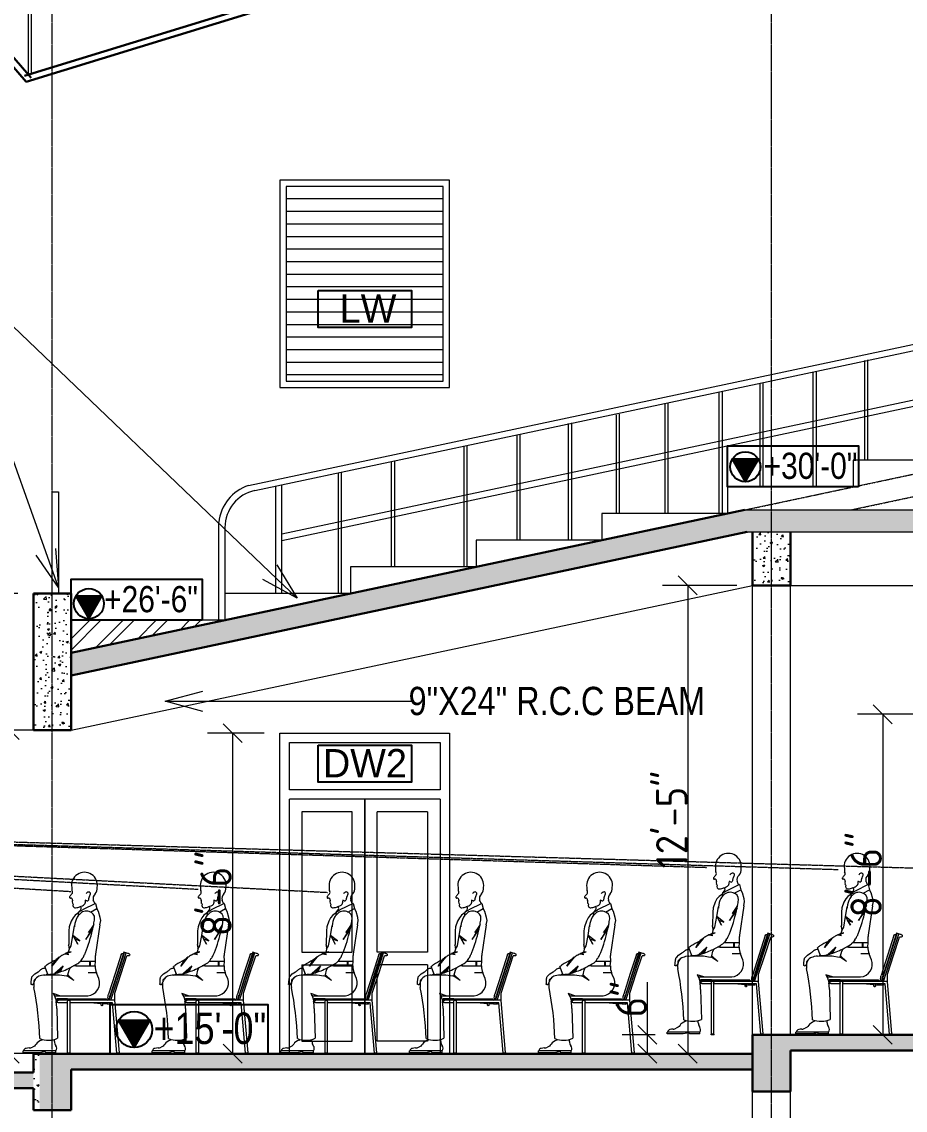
# Model space of a CAD drawing. Extents: x -95606 to 113309, y -42160 to -940.
# Drawn here: x -30959.4 to -30678.1, y -17603.9 to -17257.5 of the extents above; entities that cross this region are included whole.
import ezdxf
from ezdxf import colors
from ezdxf.entities.mleader import LeaderData, LeaderLine
from ezdxf.math import Vec2, Vec3

# ---------------------------------------------------------------- set-up
doc = ezdxf.new("R2010")
doc.units = 0
doc.header["$LTSCALE"] = 0.02
doc.header["$MEASUREMENT"] = 0
doc.header["$PDMODE"] = 3
doc.header["$PDSIZE"] = -2
for name, pattern in [('( Dashed )', [0.75, 0.5, -0.25]), ('ACAD_ISO04W100', [30, 24, -3, 0, -3]), ('CENTERX2', [101.6, 63.5, -12.7, 12.7, -12.7])]:
    doc.linetypes.add(name, pattern=pattern)
doc.layers.get('0').update_dxf_attribs({"linetype": 'CONTINUOUS'})
doc.layers.get('DEFPOINTS').update_dxf_attribs({"linetype": 'CONTINUOUS'})
for name, color, linetype, lineweight in [('dimension', 250, 'CONTINUOUS', 18), ('DOOR WIN TEXT', 102, 'CONTINUOUS', 25), ('Hatch', 252, 'CONTINUOUS', 9), ('RBH CENTER LINE', 1, 'ACAD_ISO04W100', 13), ('RBH DIMENSIONS', 8, 'CONTINUOUS', 15), ('RBH TEXT', 50, 'CONTINUOUS', 13), ('RBH TEXT FRAME', 90, 'CONTINUOUS', 25), ('RBH WALL - 0.18', 252, 'CONTINUOUS', 18), ('RBH WALL - 0.30', 7, 'CONTINUOUS', 30), ('RBH-FURNITURE', 112, 'CONTINUOUS', 15)]:
    doc.layers.add(name, color=color, linetype=linetype, lineweight=lineweight)
doc.layers.add('RBH DO & WIN', color=7, linetype='CONTINUOUS', lineweight=9, true_color=0x8a008a)
doc.styles.add('RBH TEXT40', font='ARIALN.TTF')
doc.styles.add('RBH-225', font='ARIALN.TTF', dxfattribs={"height": 225})
doc.styles.add('RBH-TEXT', font='ARIALN.TTF', dxfattribs={"height": 175})
doc.styles.get("Standard").update_dxf_attribs({"font": 'ISOCP'})
doc.dimstyles.new('RBH DIM 01', dxfattribs={"dimtxt": 10, "dimasz": 6, "dimexe": 8, "dimexo": 5, "dimgap": 0.09, "dimtad": 1, "dimdec": 0, "dimzin": 0, "dimdsep": 46, "dimlunit": 4, "dimtxsty": 'Standard', "dimblk": 'OBLIQUE', "dimcen": 0.09, "dimclrd": 4, "dimclre": 1, "dimclrt": 2, "dimadec": 0, "dimazin": 0, "dimtfac": 1, "dimtdec": 0, "dimtofl": 0, "dimtmove": 0, "dimatfit": 3, "dimldrblk": 'OPEN30', "dimfxl": 1, "dimtolj": 1, "dimtzin": 0, "dimlwd": -1, "dimlwe": -1, "dimarcsym": 0})
pattern_1 = [(50, (-400882.442, -522400.5036), (7.172601826, -0.62752135), [0.75, -8.25]), (355, (-400882.442, -522400.5036), (-1.38751334, 7.52192134), [0.6, -6.6]), (100.4514445, (-400881.8446, -522400.556), (5.78508847, 6.89439991), [0.63740192, -7.01142112]), (46.1842, (-400882.442, -522398.504), (10.67241331, -1.65519281), [1.125, -12.375]), (96.6356355, (-400881.553, -522398.642), (9.34661946, 9.741186), [0.95610342, -10.5171376]), (351.184164, (-400882.442, -522398.504), (9.34661945, 9.741186), [0.9, -9.90000001]), (21, (-400881.442, -522399.0036), (5.96907052, -4.026188907), [0.75, -8.25]), (326, (-400881.442, -522399.0036), (2.43315332, 7.25150045), [0.6, -6.6]), (71.4514447, (-400880.945, -522399.339), (8.40222377, 3.22531153), [0.6374019, -7.01142112]), (37.5, (-400882.4423, -522400.5036), (0.121598553, 3.328938538), [0, -6.52, 0, -6.7, 0, -6.625]), (7.5, (-400882.4423, -522400.5036), (2.630695374, 3.944117119), [0, -3.82, 0, -6.37, 0, -2.525]), (327.5, (-400884.6723, -522400.5036), (5.338224362, -0.225548717), [0, -2.5, 0, -7.8, 0, -10.35]), (317.5, (-400885.6723, -522400.5036), (5.831861693, 1.001049823), [0, -3.25, 0, -5.18, 0, -7.35])]

# ---------------------------------------------------------------- blocks, each defined once
blk = doc.blocks.new('_Oblique')
at = {"color": 0, "linetype": 'ByBlock', "lineweight": -2}
blk.add_line((-0.5, -0.5), (0.5, 0.5), dxfattribs=at)
blk = doc.blocks.new('*D699')
at = {"layer": 'DEFPOINTS', "color": 0, "lineweight": -2, "ltscale": 0.75, "transparency": 16777216}
for p in [(-30760.22, -17579.94), (-30752.7, -17579.94), (-30752.7, -17585.94)]:
    blk.add_point(p, dxfattribs=at)
at = {"layer": 'RBH DIMENSIONS', "color": 4, "ltscale": 0.75, "transparency": 16777216}
for p, q in [((-30760.22, -17579.94), (-30760.22, -17563.16)), ((-30760.22, -17585.94), (-30760.22, -17579.94))]:
    blk.add_line(p, q, dxfattribs=at)
at = {"layer": 'RBH DIMENSIONS', "color": 1, "ltscale": 0.75, "transparency": 16777216}
for p, q in [((-30757.7, -17579.94), (-30768.22, -17579.94)), ((-30757.7, -17585.94), (-30768.22, -17585.94))]:
    blk.add_line(p, q, dxfattribs=at)
at = {"layer": 'RBH DIMENSIONS', "color": 4, "ltscale": 0.75, "transparency": 16777216, "xscale": 6, "yscale": 6, "zscale": 6}
for p, rotation in [((-30760.22, -17579.94), 90), ((-30760.22, -17585.94), 270)]:
    blk.add_blockref('_Oblique', p, dxfattribs=dict(at, rotation=rotation))
at = {"layer": 'RBH DIMENSIONS', "color": 2, "ltscale": 0.75, "transparency": 16777216, "insert": (-30765.31, -17568.55), "char_height": 10, "attachment_point": 5, "rotation": 90}
blk.add_mtext('\\A1;6"', dxfattribs=at)
blk = doc.blocks.new('_Open30')
at = {"color": 0, "linetype": 'ByBlock', "lineweight": -2}
for p, q in [((-1, 0.268), (0, 0)), ((0, 0), (-1, -0.268)), ((0, 0), (-1, 0))]:
    blk.add_line(p, q, dxfattribs=at)
blk = doc.blocks.new('GG5')
at = {"layer": 'RBH-FURNITURE'}
for p, q in [((-13.62, 15.69), (-13.42, 15.69)), ((-13.62, 14.89), (-13.16, 14.89)), ((-13.42, 15.69), (-12.18, 16.1)), ((-11.33, 9.35), (-13.16, 14.89)), ((-10.75, 9.35), (-12.86, 15.88)), ((-10.25, 9.35), (-12.4, 16.03)), ((-12.18, 16.1), (-10.02, 9.35)), ((-11.36, 15.41), (-9.42, 9.35)), ((-9.27, 3.1), (-11.33, 9.35)), ((-8, 0.8), (-10.75, 9.35)), ((-7.51, 0.85), (-10.25, 9.35)), ((-10.02, 9.35), (-7.83, 2.47)), ((-9.42, 9.35), (-7.31, 2.72)), ((-10.73, -15.93), (-9.27, 0.8)), ((-9.94, -16), (-8.54, 0)), ((-9.27, 0.8), (-6.69, 0.8)), ((-8.54, 0), (-4.97, 0)), ((-7.13, 1.21), (-7.32, 0.8)), ((-6.66, 0.95), (-6.82, 0.8)), ((-6.66, 0.95), (-6.69, 0.8)), ((-6.69, 0.8), (5.19, 0.8)), ((-6.66, 0.95), (5.77, 0.95)), ((-6.53, 0.95), (-6.53, 1.13)), ((5.77, 1.37), (-6.37, 1.29)), ((-5.78, 0), (-5.45, 0)), ((-5.45, -0.72), (-5.45, 0)), ((-4.97, 0), (4.97, 0)), ((-4.97, -0.72), (-4.97, 0)), ((4.97, 0), (4.97, 0.48)), ((4.97, 0.08), (4.97, 0.09)), ((4.97, 0.07), (4.97, 0.08)), ((4.97, -16), (4.97, 0)), ((5.56, 0.8), (9.46, 0.8)), ((9.02, 1.39), (5.77, 1.37)), ((5.77, 0.95), (9.46, 0.95)), ((5.77, 0.48), (5.77, 0.48)), ((5.77, 0), (5.77, 0.48)), ((5.77, 0.09), (5.77, 0.08)), ((5.77, 0.08), (5.77, 0.07)), ((5.77, -16), (5.77, 0)), ((5.77, 0), (8.69, 0)), ((9.26, 1.15), (9.26, 0.95)), ((9.46, 0.95), (9.46, 0.8)), ((-7.7, -0.01), (-7.98, -0.27)), ((-5.54, -0.24), (-7.98, -0.43)), ((-7.98, -0.27), (-7.98, -0.43)), ((-7.8, -0.11), (-7.8, -0.01)), ((-6.01, -0.18), (-6.75, -0.18)), ((-2.63, -0.01), (-4.97, -0.2)), ((-10.85, -16.12), (-10.83, -15.92)), ((-10.85, -16.12), (-9.85, -16.21)), ((-10.83, -15.92), (-9.84, -16.01)), ((-9.85, -16.21), (-9.84, -16.01)), ((4.87, -16.2), (4.87, -16)), ((4.87, -16), (5.87, -16)), ((4.87, -16.2), (5.87, -16.2)), ((5.87, -16.2), (5.87, -16))]:
    blk.add_line(p, q, dxfattribs=at)
at = {"layer": 'RBH-FURNITURE', "ltscale": 0.75}
blk.add_line((-9.27, 0.8), (-9.27, 3.1), dxfattribs=at)
at = {"layer": 'RBH-FURNITURE'}
for centre, radius, start, end in [((-13.62, 15.29), 0.4, 89.9996, 271.6586), ((-11.74, 15.29), 0.401, 17.896, 132.766), ((-11.71, 1.18), 4.09, 0.0294, 18.3736), ((-6.75, 1.1), 0.8, 197.8526, 201.9154), ((-6.75, 1.1), 1.28, 239.1233, 270), ((-10.38, 1.59), 3.27, 353.2419, 20.1196), ((-24.39, 18.73), 25.02, 314.2221, 315.6648), ((-6.37, 1.13), 0.16, 90.337, 180), ((-6.01, 0.06), 0.24, 194.1302, 345.8698), ((5.37, 0.44), 0.402, 5.8384, 175.0625), ((8.69, 0.4), 0.4, 0.0017, 90), ((8.69, 0.4), 0.4, 270, 359.9998), ((8.69, 0.4), 0.4, 270, 270.4497), ((9.02, 1.15), 0.24, 359.9988, 89.9501), ((-39.8, 34.48), 47.23, 312.3525, 313.1175), ((-5.21, -0.72), 0.24, 180, 0)]:
    blk.add_arc(centre, radius, start, end, dxfattribs=at)
blk = doc.blocks.new('btyr')
at = {"color": 7, "lineweight": 5}
for p, q in [((125.8, 467.3), (21.8, 415.1)), ((125.8, 467.3), (136.4, 425.6)), ((-52.6, 352), (-66.4, 326)), ((-35.3, 372.8), (-52.6, 352)), ((-6.8, 393.7), (-35.3, 372.8)), ((-9.1, 372.4), (-6, 400.9)), ((-6, 400.9), (8.2, 415.6)), ((-6, 400.9), (21.8, 415.1)), ((85.2, 398.3), (136.4, 425.6)), ((150.1, 401.3), (136.4, 425.6)), ((163.6, 354), (150.1, 401.3)), ((168.1, 331.5), (163.6, 354)), ((-82.7, 280.8), (-86.3, 248.4)), ((-66.4, 326), (-82.7, 280.8)), ((-53.8, 211.8), (-40.7, 288.3)), ((108.1, 282.1), (48, 180.1)), ((111.6, 300.3), (69.5, 236.6)), ((69.5, 236.6), (108.1, 282.1)), ((160.4, 296.4), (126.4, 63.6)), ((160.4, 296.4), (168.1, 331.5)), ((-86.3, 248.4), (-87.3, 140.8)), ((-68.2, 128.5), (-53.8, 211.8)), ((-53.8, 211.8), (-38.6, 184.5)), ((2, 168.8), (-53.8, 211.8)), ((-38.6, 184.5), (2, 168.8)), ((-15.6, 143.4), (-38.6, 184.5)), ((-38.6, 184.5), (-15.6, 143.4)), ((48, 180.1), (102.4, 255.8)), ((-84, 102.2), (-90.5, 77.6)), ((-87.8, 134), (-87.3, 140.8)), ((-87.8, 134), (-84, 102.2)), ((-84, 102.2), (-68.2, 128.5)), ((-162.9, 38.4), (-221, -33.2)), ((-221, -33.2), (-193.6, 14.5)), ((-116.5, 66), (-85.9, 60.7)), ((-112.2, 68.1), (-67.7, 81.9)), ((-85.9, 60.7), (-112.2, 68.1)), ((-67.7, 81.9), (-90.5, 77.6)), ((6, 5.2), (-6, -5.2)), ((7.6, 7.1), (6, 5.2)), ((10.2, 12.2), (7.6, 7.1)), ((7.6, 7.1), (78.7, 7.1)), ((20.4, 28), (10.2, 12.2)), ((78.7, 7.1), (78.7, -30.7)), ((78.7, 7.1), (83.5, 7.1)), ((83.5, 7.1), (83.5, -30.7)), ((83.5, 7.1), (126.7, 7.1)), ((123.9, -30.7), (126.7, 7.1)), ((126.7, 7.1), (126.4, 52.4)), ((-357.9, -94.8), (-331.4, -77.7)), ((-253.6, -96.7), (-277.1, -35.8)), ((-132.5, -32.2), (-198.7, -91.8)), ((-132.5, -32.2), (-174, -84.4)), ((-174, -84.4), (-132.5, -32.2)), ((-154.8, -78), (-132.5, -32.2)), ((-93.6, -100.8), (-84, -63.8)), ((-84, -63.8), (-74, -44)), ((-34.7, -30.7), (-48.6, -30.7)), ((-35.3, -22.8), (-34.7, -30.7)), ((-29.9, -30.7), (-34.7, -30.7)), ((-30.5, -20.3), (-29.9, -30.7)), ((-29.9, -30.7), (78.7, -30.7)), ((134.3, -84.6), (67.7, -84.6)), ((78.7, -30.7), (83.5, -30.7)), ((83.5, -30.7), (123.9, -30.7)), ((145, -113.3), (134.3, -84.6)), ((-387, -178), (-384.7, -165.2)), ((-384.7, -165.2), (-383.2, -129.9)), ((-383.3, -125.8), (-383.2, -129.9)), ((-378.7, -114.9), (-382.4, -120.6)), ((-378.7, -114.9), (-372.7, -110.3)), ((-372.7, -110.3), (-357.9, -94.8)), ((-368.6, -173.3), (-364.4, -165.9)), ((-364.4, -165.9), (-365.4, -177.2)), ((-364.1, -149.3), (-364.4, -165.9)), ((-361.8, -155.5), (-364.4, -165.9)), ((-358.5, -145.6), (-361.8, -155.5)), ((-350.6, -132.4), (-360.6, -140.9)), ((-355.1, -139.5), (-358.5, -145.6)), ((-350.6, -132.4), (-355.1, -139.5)), ((-344.2, -125.3), (-350.6, -132.4)), ((-332.5, -116.8), (-344.2, -125.3)), ((-324.5, -112.8), (-332.5, -116.8)), ((-314.4, -109.6), (-324.5, -112.8)), ((-303, -105.9), (-314.4, -109.6)), ((-288.1, -104), (-303, -105.9)), ((-276.2, -104), (-288.1, -104)), ((-276.2, -104), (-263.9, -99.5)), ((-276.2, -104), (-205.7, -101.2)), ((-253.6, -96.7), (-263.9, -99.5)), ((-253.9, -96.5), (-253.6, -96.7)), ((-251.8, -101.6), (-253.6, -96.7)), ((-205.7, -101.2), (-160.8, -100.5)), ((-160.8, -100.5), (-105.5, -110.1)), ((-94.4, -114.3), (-105.5, -110.1)), ((-94.4, -114.3), (-93.6, -100.8)), ((-45.2, -145.9), (-94.4, -114.3)), ((-93.6, -100.8), (-45.2, -145.9)), ((153.3, -131.2), (145, -113.3)), ((158.6, -153.7), (153.3, -131.2)), ((158.6, -177.5), (158.6, -153.7)), ((-381, -179.7), (-387, -178)), ((-365.4, -177.2), (-365.4, -188.6)), ((-365.4, -188.6), (-364.3, -201.9)), ((-158, -268.5), (-210.5, -250.7)), ((-210.5, -250.7), (-203.4, -259.9)), ((-210.5, -250.7), (-196.6, -276.4)), ((88.4, -263.5), (109.7, -253.7)), ((109.7, -253.7), (128, -239.5)), ((128, -239.5), (142.5, -222)), ((142.5, -222), (154.3, -197.2)), ((154.3, -197.2), (158.6, -177.5)), ((-203.4, -259.9), (-197.5, -265.1)), ((-197.5, -265.1), (-192, -267.8)), ((-196.6, -276.4), (-191.3, -293.5)), ((-192, -267.8), (-183.2, -268.5)), ((-191.3, -293.5), (-187.6, -314.2)), ((-183.2, -268.5), (-158, -268.5)), ((-158, -268.5), (66.2, -268.5)), ((66.2, -268.5), (88.4, -263.5)), ((-182.8, -369.1), (-175.3, -606.6)), ((-360.4, -668.6), (-376, -676.5)), ((-353.8, -661.7), (-360.4, -668.6)), ((-345.9, -651.8), (-353.8, -661.7)), ((-338.9, -641.5), (-345.9, -651.8)), ((-328.4, -635), (-338.9, -641.5)), ((-316.2, -627.6), (-328.4, -635)), ((-301.9, -621.1), (-316.2, -627.6)), ((-200.7, -632.2), (-201, -615.2)), ((-448.9, -722), (-448.9, -706.5)), ((-188.8, -706.8), (-448.9, -706.5)), ((-322, -722.2), (-448.9, -722)), ((-275.5, -712), (-322, -722.2)), ((-268.3, -722.1), (-275.5, -712)), ((-188.7, -722), (-268.3, -722.1)), ((-188.7, -722), (-188.8, -706.8))]:
    blk.add_line(p, q, dxfattribs=at)
for centre, radius, start, end in [((38.2, 612.3), 102.8, 349.72187, 190.27813), ((-73.1, 516.4), 7.97, 141.77203, 243.10557), ((72.1, 409.2), 188.4, 135.22286, 143.50147), ((19.9, 584.6), 83.4, 173.56335, 192.21582), ((-75.1, 554.5), 18.4, 317.02237, 42.97763), ((73.5, 532.7), 24.5, 100.14571, 158.00324), ((73.8, 544.9), 12.9, 346.60906, 111.48734), ((-39.1, 583), 132, 329.69606, 341.87777), ((151.5, 506.3), 45.1, 127.75869, 198.55749), ((66.4, 587.3), 73.2, 321.68258, 3.96178), ((29.8, 585.9), 109.9, 3.38963, 4.22007), ((-74.5, 514.1), 5.33, 245.49275, 283.40658), ((-70.2, 496), 13.3, 38.81268, 103.28449), ((-77.8, 493.3), 21.1, 354.48309, 31.39559), ((-25.5, 480.1), 33.3, 160.28476, 198.29003), ((-86, 439), 42.1, 32.51916, 46.76919), ((-34.9, 451), 18.8, 145.75567, 278.65972), ((-47.4, 568.1), 136.6, 276.44118, 291.08039), ((-18.5, 524.5), 86.2, 283.61145, 312.45484), ((1.7, 430), 10.6, 27.96859, 89.72241), ((-13.2, 428.8), 25.1, 328.36798, 14.40072), ((33, 468.9), 10.4, 309.69338, 8.65143), ((115.8, 478.7), 73, 170.05671, 186.5179), ((44.7, 472.9), 18.4, 52.52834, 92.34821), ((60.4, 496.7), 10.2, 243.62979, 328.29019), ((191.4, 476.4), 123.2, 161.04317, 173.03294), ((16.6, 438.4), 106.6, 15.08701, 30.15519), ((448.4, 485.4), 329.5, 183.35971, 183.69805), ((131.9, 274.5), 173.1, 151.89199, 175.45324), ((52.3, 315.9), 83.4, 137.40546, 151.22198), ((52.3, 315.9), 83.4, 130.74343, 137.40546), ((53.9, 332.4), 72.9, 72.22781, 140.15723), ((63.8, 347.7), 55.6, 356.68304, 77.1735), ((131.9, 274.5), 173.1, 175.45324, 178.411), ((-1161, 542.7), 1295.5, 347.20375, 348.39633), ((-1161, 542.7), 1295.5, 348.39633, 349.21356), ((-1161, 542.7), 1295.5, 349.21356, 351.17013), ((-1161, 542.7), 1295.5, 338.83857, 347.20375), ((44.1, -489.9), 557.8, 115.14278, 122.93032), ((44.8, -259.2), 362.9, 124.92018, 131.05895), ((44.8, -259.2), 362.9, 119.81828, 124.92018), ((44.8, -259.2), 362.9, 116.38391, 119.81828), ((44.8, -259.2), 362.9, 118.04953, 119.81828), ((44.8, -259.2), 362.9, 115.63386, 116.38391), ((44.8, -259.2), 362.9, 111.89097, 115.63386), ((-22.9, 72.8), 62.4, 314.05665, 342.82699), ((-20.7, 96.7), 71.2, 323.60342, 342.32178), ((163.8, 58.1), 37.8, 171.69432, 188.73583), ((-467.9, 147.7), 263.5, 301.18593, 303.93939), ((-433.6, 66.1), 177.5, 309.48504, 313.69895), ((-287, -83.3), 31.9, 115.35531, 138.69821), ((-360.6, 103.4), 168.8, 290.77693, 295.02963), ((-301.6, 72.1), 122.3, 275.82863, 283.63377), ((-36.9, -323.2), 374.5, 126.39493, 129.88819), ((-384, 578.3), 695.2, 285.45785, 287.5813), ((-384, 578.3), 695.2, 287.5813, 289.24937), ((-384, 578.3), 695.2, 289.24937, 293.82845), ((-384, 578.3), 695.2, 293.82845, 295.60421), ((-384, 578.3), 695.2, 295.60421, 302.93563), ((258.2, -32.7), 134.2, 179.13219, 202.72745), ((-377.2, -124.1), 6.3, 146.30993, 195.9454), ((-351.5, -149.5), 12.6, 136.62961, 178.89987), ((-211.1, -341.3), 243.1, 93.36136, 99.63384), ((-384, 578.3), 695.2, 283.19492, 285.45785), ((-379.5, -167.1), 12.6, 263.41806, 330.65167), ((-2895.1, -703), 2580, 2.0854, 11.19794), ((-394.3, -359.8), 211.7, 4.25454, 12.42447), ((-394.3, -359.8), 211.7, 357.48232, 4.25454), ((-424.3, -706.8), 20.3, 96.30026, 179.14604), ((-396.8, -819.5), 136.2, 91.94497, 102.59926), ((-409, -605.9), 77.9, 275.58545, 295.07763), ((-249.2, -429.8), 191.6, 249.33256, 292.7092), ((-348.9, -556.8), 79.7, 306.15218, 312.24677), ((-149.6, -634.7), 51.1, 177.29065, 216.74365), ((-215.8, -687.2), 33.4, 324.01662, 41.12771)]:
    blk.add_arc(centre, radius, start, end, dxfattribs=at)
blk = doc.blocks.new('*D684')
at = {"layer": 'DEFPOINTS', "color": 0, "ltscale": 0.75, "transparency": 16777216}
for p in [(369591.24, 504748.56), (369576.16, 504646.56), (369582.38, 504646.56)]:
    blk.add_point(p, dxfattribs=at)
at = {"layer": 'RBH DIMENSIONS', "color": 1, "ltscale": 0.75, "transparency": 16777216}
for p, q in [((369586.24, 504748.56), (369568.16, 504748.56)), ((369577.38, 504646.56), (369568.16, 504646.56))]:
    blk.add_line(p, q, dxfattribs=at)
at = {"layer": 'RBH DIMENSIONS', "color": 4, "ltscale": 0.75, "transparency": 16777216}
blk.add_line((369576.16, 504748.56), (369576.16, 504646.56), dxfattribs=at)
at = {"layer": 'RBH DIMENSIONS', "color": 4, "ltscale": 0.75, "transparency": 16777216, "xscale": 6, "yscale": 6, "zscale": 6}
for p, rotation in [((369576.16, 504748.56), 90), ((369576.16, 504646.56), 270)]:
    blk.add_blockref('_Oblique', p, dxfattribs=dict(at, rotation=rotation))
at = {"layer": 'RBH DIMENSIONS', "color": 2, "ltscale": 0.75, "transparency": 16777216, "insert": (369570.89, 504697.56), "char_height": 10, "attachment_point": 5, "rotation": 90}
blk.add_mtext('\\A1;8\'-6"', dxfattribs=at)
blk = doc.blocks.new('*D752')
at = {"layer": 'DEFPOINTS', "color": 0, "lineweight": -2, "ltscale": 0.75, "transparency": 16777216}
for p in [(-30963.21, -17482.94), (-30943.7, -17482.94), (-30939.82, -17585.94)]:
    blk.add_point(p, dxfattribs=at)
at = {"layer": 'RBH DIMENSIONS', "color": 1, "ltscale": 0.75, "transparency": 16777216}
for p, q in [((-30948.7, -17482.94), (-30971.21, -17482.94)), ((-30944.82, -17585.94), (-30971.21, -17585.94))]:
    blk.add_line(p, q, dxfattribs=at)
at = {"layer": 'RBH DIMENSIONS', "color": 4, "ltscale": 0.75, "transparency": 16777216}
blk.add_line((-30963.21, -17585.94), (-30963.21, -17482.94), dxfattribs=at)
at = {"layer": 'RBH DIMENSIONS', "color": 4, "ltscale": 0.75, "transparency": 16777216, "xscale": 6, "yscale": 6, "zscale": 6}
for p, rotation in [((-30963.21, -17482.94), 90), ((-30963.21, -17585.94), 270)]:
    blk.add_blockref('_Oblique', p, dxfattribs=dict(at, rotation=rotation))
at = {"layer": 'RBH DIMENSIONS', "color": 2, "ltscale": 0.75, "transparency": 16777216, "insert": (-30968.3, -17534.44), "char_height": 10, "attachment_point": 5, "rotation": 90}
blk.add_mtext('\\A1;8\'-7"', dxfattribs=at)
blk = doc.blocks.new('*D737')
at = {"layer": 'DEFPOINTS', "color": 0, "lineweight": -2, "ltscale": 0.75, "transparency": 16777216}
for p in [(-30981.52, -17439.52), (-30955.7, -17439.52), (-30955.7, -17482.94)]:
    blk.add_point(p, dxfattribs=at)
at = {"layer": 'dimension', "color": 1, "ltscale": 0.75, "transparency": 16777216}
for p, q in [((-30960.7, -17439.52), (-30989.52, -17439.52)), ((-30960.7, -17482.94), (-30989.52, -17482.94))]:
    blk.add_line(p, q, dxfattribs=at)
at = {"layer": 'dimension', "color": 4, "ltscale": 0.75, "transparency": 16777216}
blk.add_line((-30981.52, -17482.94), (-30981.52, -17439.52), dxfattribs=at)
at = {"layer": 'dimension', "color": 4, "ltscale": 0.75, "transparency": 16777216, "xscale": 6, "yscale": 6, "zscale": 6}
for p, rotation in [((-30981.52, -17439.52), 90), ((-30981.52, -17482.94), 270)]:
    blk.add_blockref('_Oblique', p, dxfattribs=dict(at, rotation=rotation))
at = {"layer": 'dimension', "color": 2, "ltscale": 0.75, "transparency": 16777216, "insert": (-30986.61, -17461.23), "char_height": 10, "attachment_point": 5, "rotation": 90}
blk.add_mtext('\\A1;3\'-7"', dxfattribs=at)
blk = doc.blocks.new('*D759')
at = {"layer": 'DEFPOINTS', "color": 0, "lineweight": -2, "ltscale": 0.75, "transparency": 16777216}
for p in [(-30726.7, -17436.9), (-30747.37, -17585.94), (-30726.7, -17585.94)]:
    blk.add_point(p, dxfattribs=at)
at = {"layer": 'dimension', "color": 1, "ltscale": 0.75, "transparency": 16777216}
for p, q in [((-30731.7, -17436.9), (-30755.37, -17436.9)), ((-30731.7, -17585.94), (-30755.37, -17585.94))]:
    blk.add_line(p, q, dxfattribs=at)
at = {"layer": 'dimension', "color": 4, "ltscale": 0.75, "transparency": 16777216}
blk.add_line((-30747.37, -17436.9), (-30747.37, -17585.94), dxfattribs=at)
at = {"layer": 'dimension', "color": 4, "ltscale": 0.75, "transparency": 16777216, "xscale": 6, "yscale": 6, "zscale": 6}
for p, rotation in [((-30747.37, -17436.9), 90), ((-30747.37, -17585.94), 270)]:
    blk.add_blockref('_Oblique', p, dxfattribs=dict(at, rotation=rotation))
at = {"layer": 'dimension', "color": 2, "ltscale": 0.75, "transparency": 16777216, "insert": (-30752.46, -17511.42), "char_height": 10, "attachment_point": 5, "rotation": 90}
blk.add_mtext('\\A1;12\'-5"', dxfattribs=at)
blk = doc.blocks.new('HGHBT')
at = {"layer": 'RBH DO & WIN', "ltscale": 0.75}
for p, q in [((-54, 0), (-54, 102)), ((-54, 102), (0, 102)), ((0, 102), (0, 0)), ((-51, 84), (-51, 99)), ((-51, 99), (-3, 99)), ((-27, 99), (-3, 99)), ((-3, 99), (-3, 84)), ((-3, 99), (-3, 84)), ((-3, 84), (-51, 84)), ((-51, 0), (-51, 81)), ((-3, 81), (-51, 81)), ((-27, 81), (-27, 0)), ((-27, 0), (-27, 81)), ((-3, 81), (-3, 0)), ((-3, 81), (-3, 0)), ((-47, 77), (-47, 32.28)), ((-31, 77), (-47, 77)), ((-31, 32.28), (-31, 77)), ((-23, 32.28), (-23, 77)), ((-7, 77), (-23, 77)), ((-7, 77), (-7, 32.28)), ((-47, 32.28), (-31, 32.28)), ((-7, 32.28), (-23, 32.28)), ((-47, 28.28), (-47, 4)), ((-47, 28.28), (-31, 28.28)), ((-31, 4), (-31, 28.28)), ((-7, 28.28), (-23, 28.28)), ((-23, 4), (-23, 28.28)), ((-7, 28.28), (-7, 4)), ((-47, 4), (-31, 4)), ((-7, 4), (-23, 4))]:
    blk.add_line(p, q, dxfattribs=at)
at = {"layer": 'RBH DIMENSIONS', "ltscale": 0.75}
dim = blk.add_linear_dim(base=(-69.08, 0), p1=(-54, 102), p2=(-62.86, 0), angle=90, dimstyle='RBH DIM 01', dxfattribs=at)
dim.commit()
dim.dimension.update_dxf_attribs({"geometry": '*D684', "text_midpoint": (-74.35, 51), "insert": (-369645.24, -504646.56)})

msp = doc.modelspace()

# ---------------------------------------------------------------- hatches: boundary and pattern name
at = {"layer": 'Hatch', "ltscale": 0.75}
h = msp.add_hatch(dxfattribs=at)
h.set_pattern_fill('AR-CONC', color=256)
h.set_pattern_definition([(50, (-400882.442, -522929.8884), (7.172601826, -0.62752135), [0.75, -8.25]), (355, (-400882.442, -522929.8884), (-1.38751334, 7.52192134), [0.6, -6.6]), (100.4514445, (-400881.8446, -522929.941), (5.78508847, 6.89439991), [0.63740192, -7.01142112]), (46.1842, (-400882.442, -522927.888), (10.67241331, -1.65519281), [1.125, -12.375]), (96.6356355, (-400881.553, -522928.026), (9.34661946, 9.741186), [0.95610342, -10.5171376]), (351.184164, (-400882.442, -522927.888), (9.34661945, 9.741186), [0.9, -9.90000001]), (21, (-400881.442, -522928.3884), (5.96907052, -4.026188907), [0.75, -8.25]), (326, (-400881.442, -522928.3884), (2.43315332, 7.25150045), [0.6, -6.6]), (71.4514447, (-400880.945, -522928.724), (8.40222377, 3.22531153), [0.6374019, -7.01142112]), (37.5, (-400882.4423, -522929.8884), (0.121598553, 3.328938538), [0, -6.52, 0, -6.7, 0, -6.625]), (7.5, (-400882.4423, -522929.8884), (2.630695374, 3.944117119), [0, -3.82, 0, -6.37, 0, -2.525]), (327.5, (-400884.6723, -522929.8884), (5.338224362, -0.225548717), [0, -2.5, 0, -7.8, 0, -10.35]), (317.5, (-400885.6723, -522929.8884), (5.831861693, 1.001049823), [0, -3.25, 0, -5.18, 0, -7.35])])
h.paths.add_polyline_path([(-30943.703, -17458.408), (-30943.703, -17465.564), (-30730.347, -17420.293), (-30730.347, -17413.137)])
h = msp.add_hatch(dxfattribs=at)
h.set_pattern_fill('AR-CONC', color=256)
h.set_pattern_definition([(50, (-400882.442, -522393.5036), (7.172601826, -0.62752135), [0.75, -8.25]), (355, (-400882.442, -522393.5036), (-1.38751334, 7.52192134), [0.6, -6.6]), (100.4514445, (-400881.8446, -522393.556), (5.78508847, 6.89439991), [0.63740192, -7.01142112]), (46.1842, (-400882.442, -522391.504), (10.67241331, -1.65519281), [1.125, -12.375]), (96.6356355, (-400881.553, -522391.642), (9.34661946, 9.741186), [0.95610342, -10.5171376]), (351.184164, (-400882.442, -522391.504), (9.34661945, 9.741186), [0.9, -9.90000001]), (21, (-400881.442, -522392.0036), (5.96907052, -4.026188907), [0.75, -8.25]), (326, (-400881.442, -522392.0036), (2.43315332, 7.25150045), [0.6, -6.6]), (71.4514447, (-400880.945, -522392.339), (8.40222377, 3.22531153), [0.6374019, -7.01142112]), (37.5, (-400882.4423, -522393.5036), (0.121598553, 3.328938538), [0, -6.52, 0, -6.7, 0, -6.625]), (7.5, (-400882.4423, -522393.5036), (2.630695374, 3.944117119), [0, -3.82, 0, -6.37, 0, -2.525]), (327.5, (-400884.6723, -522393.5036), (5.338224362, -0.225548717), [0, -2.5, 0, -7.8, 0, -10.35]), (317.5, (-400885.6723, -522393.5036), (5.831861693, 1.001049823), [0, -3.25, 0, -5.18, 0, -7.35])])
h.paths.add_polyline_path([(-30720.703, -17412.898), (-30729.221, -17412.898), (-30730.347, -17413.137), (-30730.347, -17420.293), (-30728.486, -17419.898), (-30720.703, -17419.898)])
h.paths.add_polyline_path([(-30498.703, -17419.898), (-30498.703, -17412.898), (-30720.703, -17412.898), (-30720.703, -17419.898)])
h = msp.add_hatch(dxfattribs=at)
h.set_pattern_fill('AR-CONC', color=256)
h.set_pattern_definition([(50, (-400653.442, -522393.838), (7.172601826, -0.62752135), [0.75, -8.25]), (355, (-400653.442, -522393.838), (-1.38751334, 7.52192134), [0.6, -6.6]), (100.4514445, (-400652.8446, -522393.89), (5.78508847, 6.89439991), [0.63740192, -7.01142112]), (46.1842, (-400653.442, -522391.838), (10.67241331, -1.65519281), [1.125, -12.375]), (96.6356355, (-400652.553, -522391.976), (9.34661946, 9.741186), [0.95610342, -10.5171376]), (351.184164, (-400653.442, -522391.838), (9.34661945, 9.741186), [0.9, -9.90000001]), (21, (-400652.442, -522392.338), (5.96907052, -4.026188907), [0.75, -8.25]), (326, (-400652.442, -522392.338), (2.43315332, 7.25150045), [0.6, -6.6]), (71.4514447, (-400651.945, -522392.673), (8.40222377, 3.22531153), [0.6374019, -7.01142112]), (37.5, (-400653.4423, -522393.8378), (0.121598553, 3.328938538), [0, -6.52, 0, -6.7, 0, -6.625]), (7.5, (-400653.4423, -522393.8378), (2.630695374, 3.944117119), [0, -3.82, 0, -6.37, 0, -2.525]), (327.5, (-400655.6723, -522393.8378), (5.338224362, -0.225548717), [0, -2.5, 0, -7.8, 0, -10.35]), (317.5, (-400656.6723, -522393.838), (5.831861693, 1.001049823), [0, -3.25, 0, -5.18, 0, -7.35])])
h.paths.add_polyline_path([(-30720.703, -17419.898), (-30726.703, -17419.898), (-30726.703, -17436.898), (-30720.703, -17436.898)])
h.paths.add_polyline_path([(-30714.703, -17419.898), (-30720.703, -17419.898), (-30720.703, -17436.898), (-30714.703, -17436.898)])
h = msp.add_hatch(dxfattribs=at)
h.set_pattern_fill('AR-CONC', color=256)
h.set_pattern_definition([(50, (-400882.442, -522439.882), (7.172601826, -0.62752135), [0.75, -8.25]), (355, (-400882.442, -522439.882), (-1.38751334, 7.52192134), [0.6, -6.6]), (100.4514445, (-400881.8446, -522439.934), (5.78508847, 6.89439991), [0.63740192, -7.01142112]), (46.1842, (-400882.442, -522437.882), (10.67241331, -1.65519281), [1.125, -12.375]), (96.6356355, (-400881.553, -522438.02), (9.34661946, 9.741186), [0.95610342, -10.5171376]), (351.184164, (-400882.442, -522437.882), (9.34661945, 9.741186), [0.9, -9.90000001]), (21, (-400881.442, -522438.382), (5.96907052, -4.026188907), [0.75, -8.25]), (326, (-400881.442, -522438.382), (2.43315332, 7.25150045), [0.6, -6.6]), (71.4514447, (-400880.945, -522438.717), (8.40222377, 3.22531153), [0.6374019, -7.01142112]), (37.5, (-400882.4423, -522439.8817), (0.121598553, 3.328938538), [0, -6.52, 0, -6.7, 0, -6.625]), (7.5, (-400882.4423, -522439.8817), (2.630695374, 3.944117119), [0, -3.82, 0, -6.37, 0, -2.525]), (327.5, (-400884.6723, -522439.8817), (5.338224362, -0.225548717), [0, -2.5, 0, -7.8, 0, -10.35]), (317.5, (-400885.6723, -522439.8817), (5.831861693, 1.001049823), [0, -3.25, 0, -5.18, 0, -7.35])])
h.paths.add_polyline_path([(-30949.703, -17439.523), (-30955.703, -17439.523), (-30955.703, -17482.942), (-30949.703, -17482.942)])
h.paths.add_polyline_path([(-30943.703, -17439.523), (-30949.703, -17439.523), (-30949.703, -17482.942), (-30943.703, -17482.942)])
h = msp.add_hatch(dxfattribs=at)
h.set_pattern_fill('ANSI32', color=256, scale=20)
h.set_pattern_definition([(45, (-400882.442, -522393.5036), (-5.30330086, 5.30330086), []), (45, (-400878.907, -522393.5036), (-5.30330086, 5.30330086), [])])
h.paths.add_polyline_path([(-30854.703, -17439.523), (-30894.703, -17448.011), (-30943.703, -17448.011), (-30943.703, -17439.523), (-30943.703, -17458.408)])
h = msp.add_hatch(dxfattribs=at)
h.set_pattern_fill('AR-CONC', color=256)
h.set_pattern_definition(pattern_1)
h.paths.add_polyline_path([(-30714.703, -17584.942), (-30545.703, -17584.942), (-30539.703, -17584.942), (-30539.703, -17579.942), (-30726.703, -17579.942), (-30726.703, -17597.942), (-30714.703, -17597.942)])
h = msp.add_hatch(dxfattribs=at)
h.set_pattern_fill('AR-CONC', color=256)
h.set_pattern_definition(pattern_1)
h.paths.add_polyline_path([(-30953.703, -17585.942), (-30955.703, -17585.942), (-30955.703, -17591.942), (-30955.703, -17603.942), (-30953.703, -17603.942)])
h = msp.add_hatch(dxfattribs=at)
h.set_pattern_fill('AR-CONC', color=256)
h.set_pattern_definition(pattern_1)
h.paths.add_polyline_path([(-30943.703, -17590.942), (-30726.703, -17590.942), (-30726.703, -17585.942), (-30953.703, -17585.942), (-30953.703, -17603.942), (-30943.703, -17603.942)])
h = msp.add_hatch(dxfattribs=at)
h.set_pattern_fill('AR-CONC', color=256)
h.set_pattern_definition(pattern_1)
h.paths.add_polyline_path([(-31174.703, -17596.942), (-30955.703, -17596.942), (-30955.703, -17591.942), (-31009.816, -17591.942), (-31174.703, -17591.942), (-31174.703, -17609.942), (-31174.703, -17609.942)])
at = {"layer": 'RBH TEXT FRAME'}
h = msp.add_hatch(dxfattribs=at)
h.set_pattern_fill('ANSI31', color=1, scale=3.332)
h.set_pattern_definition([(45, (-113650.48487, -18086.8214), (-0.2945099744, 0.2945099744), [])])
h.paths.add_polyline_path([(-30724.884, -17396.765), (-30733.185, -17396.765), (-30729.035, -17403.953)])
h = msp.add_hatch(dxfattribs=at)
h.set_pattern_fill('ANSI31', color=1, scale=3.332)
h.set_pattern_definition([(45, (-113859.48487, -18130.37958), (-0.2945099744, 0.2945099744), [])])
h.paths.add_polyline_path([(-30933.884, -17440.323), (-30942.185, -17440.323), (-30938.035, -17447.511)])
h = msp.add_hatch(dxfattribs=at)
h.set_pattern_fill('ANSI31', color=1, scale=4)
h.set_pattern_definition([(45, (-130469.17364, -18403.7662), (-0.3535533906, 0.3535533906), [])])
h.paths.add_polyline_path([(-30918.633, -17575.367), (-30928.597, -17575.367), (-30923.615, -17583.996)])

# ---------------------------------------------------------------- linework, layer by layer
at = {"layer": 'dimension', "linetype": '( Dashed )', "ltscale": 0.25}
for p, q in [((-30729.221, -17412.898), (-30494.703, -17363.137)), ((-30695.496, -17412.898), (-30498.703, -17371.142))]:
    msp.add_line(p, q, dxfattribs=at)
at = {"layer": 'dimension', "ltscale": 0.75}
for p, q in [((-30729.221, -17412.898), (-30494.703, -17412.898)), ((-30728.486, -17419.898), (-30498.703, -17419.898)), ((-30894.703, -17448.011), (-30943.703, -17448.011))]:
    msp.add_line(p, q, dxfattribs=at)
msp.add_lwpolyline([(-30494.703, -17363.137), (-30534.703, -17363.137), (-30534.703, -17371.625), (-30574.703, -17371.625), (-30574.703, -17380.112), (-30614.703, -17380.112), (-30614.703, -17388.599), (-30654.703, -17388.599), (-30654.703, -17397.087), (-30694.703, -17397.087), (-30694.703, -17405.574), (-30734.703, -17405.574), (-30734.703, -17414.061), (-30774.703, -17414.061), (-30774.703, -17422.549), (-30814.703, -17422.549), (-30814.703, -17431.036), (-30854.703, -17431.036), (-30854.703, -17439.523), (-30894.703, -17439.523), (-30894.703, -17448.011)], dxfattribs=at)
at = {"layer": 'RBH CENTER LINE', "linetype": 'CENTERX2', "ltscale": 0.12}
for p, q in [((-30949.703, -18008.254), (-30949.703, -16985.003)), ((-30720.703, -18008.254), (-30720.703, -16985.003))]:
    msp.add_line(p, q, dxfattribs=at)
at = {"layer": 'RBH DIMENSIONS', "ltscale": 0.75}
for p, q in [((-30957.309, -17274.372), (-30957.309, -17203.535)), ((-30956.309, -17274.065), (-30956.309, -17203.352))]:
    msp.add_line(p, q, dxfattribs=at)
at = {"layer": 'RBH DO & WIN', "ltscale": 0.75}
for p, q in [((-30877.203, -17307.934), (-30877.203, -17373.934)), ((-30875.203, -17309.934), (-30875.203, -17371.934)), ((-30825.203, -17309.934), (-30870.203, -17309.934)), ((-30825.203, -17313.934), (-30875.203, -17313.934)), ((-30825.203, -17317.934), (-30875.203, -17317.934)), ((-30887.193, -17405.091), (-30498.703, -17322.66)), ((-30825.203, -17321.934), (-30875.203, -17321.934)), ((-30885.193, -17406.712), (-30498.703, -17324.704)), ((-30825.203, -17325.934), (-30875.203, -17325.934)), ((-30825.203, -17329.934), (-30875.203, -17329.934)), ((-30825.203, -17333.934), (-30875.203, -17333.934)), ((-30876.605, -17420.529), (-30498.703, -17340.344)), ((-30825.203, -17337.934), (-30875.203, -17337.934)), ((-30876.605, -17422.574), (-30498.703, -17342.389)), ((-30825.203, -17341.934), (-30875.203, -17341.934)), ((-30825.203, -17345.934), (-30875.203, -17345.934)), ((-30825.203, -17349.934), (-30875.203, -17349.934)), ((-30825.203, -17353.934), (-30875.203, -17353.934)), ((-30825.203, -17357.934), (-30875.203, -17357.934)), ((-30825.203, -17361.934), (-30875.203, -17361.934)), ((-30691.025, -17397.087), (-30691.025, -17365.341)), ((-30690.025, -17397.087), (-30690.025, -17365.129)), ((-30825.203, -17365.934), (-30875.203, -17365.934)), ((-30706.422, -17405.574), (-30706.422, -17368.779)), ((-30825.203, -17369.934), (-30875.203, -17369.934)), ((-30723.347, -17405.574), (-30723.347, -17372.37)), ((-30707.422, -17405.574), (-30707.422, -17368.991)), ((-30737.347, -17414.061), (-30737.347, -17375.341)), ((-30736.347, -17414.061), (-30736.347, -17375.129)), ((-30724.347, -17405.574), (-30724.347, -17372.583)), ((-30754.551, -17414.061), (-30754.551, -17378.991)), ((-30753.551, -17414.061), (-30753.551, -17378.779)), ((-30770.093, -17414.061), (-30770.093, -17382.583)), ((-30769.093, -17414.061), (-30769.093, -17382.37)), ((-30785.283, -17422.549), (-30785.283, -17385.341)), ((-30784.283, -17422.549), (-30784.283, -17385.129)), ((-30801.68, -17422.549), (-30801.68, -17388.991)), ((-30800.68, -17422.549), (-30800.68, -17388.779)), ((-30818.605, -17431.036), (-30818.605, -17392.583)), ((-30817.605, -17431.036), (-30817.605, -17392.37)), ((-30841.68, -17431.036), (-30841.68, -17397.479)), ((-30840.68, -17431.036), (-30840.68, -17397.267)), ((-30858.605, -17439.523), (-30858.605, -17401.07)), ((-30857.605, -17439.523), (-30857.605, -17400.858)), ((-30878.605, -17405.314), (-30878.605, -17439.523)), ((-30876.605, -17439.523), (-30876.605, -17404.889)), ((-30896.703, -17448.011), (-30896.703, -17416.83)), ((-30894.703, -17418.45), (-30894.703, -17448.011))]:
    msp.add_line(p, q, dxfattribs=at)
for points in [[(-30877.203, -17373.934), (-30823.203, -17373.934), (-30823.203, -17307.934), (-30877.203, -17307.934)], [(-30875.203, -17371.934), (-30825.203, -17371.934), (-30825.203, -17309.934), (-30875.203, -17309.934)], [(-30949.703, -17439.523), (-30949.703, -17407.137), (-30947.703, -17407.137), (-30947.703, -17439.523)]]:
    msp.add_lwpolyline(points, dxfattribs=at)
for radius, start, end in [(14.093, 108.5808, 173.39878), (12, 101.97958, 180)]:
    msp.add_arc((-30882.703, -17418.45), radius, start, end, dxfattribs=at)
at = {"layer": 'RBH TEXT FRAME', "color": 4}
for points in [[(-30865.035, -17343.105), (-30835.37, -17343.105), (-30835.37, -17354.786), (-30865.035, -17354.786)], [(-30865.035, -17487.806), (-30835.37, -17487.806), (-30835.37, -17499.486), (-30865.035, -17499.486)]]:
    msp.add_lwpolyline(points, close=True, dxfattribs=at)
at = {"layer": 'RBH TEXT FRAME', "color": 1}
for points in [[(-30692.958, -17405.574), (-30734.703, -17405.574), (-30734.703, -17392.535), (-30692.958, -17392.535)], [(-30729.035, -17403.953), (-30724.884, -17396.765), (-30733.185, -17396.765)], [(-30901.958, -17448.011), (-30943.703, -17448.011), (-30943.703, -17434.972), (-30901.958, -17434.972)], [(-30938.035, -17447.511), (-30933.884, -17440.323), (-30942.185, -17440.323)], [(-30881.112, -17585.942), (-30931.225, -17585.942), (-30931.225, -17570.29), (-30881.112, -17570.29)], [(-30923.615, -17583.996), (-30918.633, -17575.367), (-30928.597, -17575.367)]]:
    msp.add_lwpolyline(points, close=True, dxfattribs=at)
for centre, radius in [((-30729.035, -17399.161), 4.793), ((-30938.035, -17442.719), 4.793), ((-30923.615, -17578.243), 5.754)]:
    msp.add_circle(centre, radius, dxfattribs=at)
at = {"layer": 'RBH WALL - 0.18', "ltscale": 0.75}
for p, q in [((-30943.703, -17482.942), (-30726.703, -17436.898)), ((-30726.703, -17579.942), (-30726.703, -17436.898)), ((-30714.703, -17579.942), (-30714.703, -17436.898)), ((-30714.703, -17436.898), (-30616.203, -17436.898)), ((-30726.703, -17753.942), (-30726.703, -17597.942)), ((-30714.703, -17753.942), (-30714.703, -17597.942))]:
    msp.add_line(p, q, dxfattribs=at)
at = {"layer": 'RBH WALL - 0.30', "ltscale": 0.75}
for p, q in [((-30943.703, -17458.408), (-30729.221, -17412.898)), ((-30943.703, -17465.564), (-30728.486, -17419.898)), ((-30726.703, -17436.898), (-30726.703, -17419.898)), ((-30714.703, -17436.898), (-30714.703, -17419.898)), ((-30726.703, -17436.898), (-30714.703, -17436.898)), ((-30943.703, -17439.523), (-30955.703, -17439.523)), ((-30955.703, -17439.523), (-30955.703, -17456.137)), ((-30943.703, -17458.408), (-30943.703, -17439.523)), ((-30955.703, -17482.942), (-30955.703, -17456.137)), ((-30943.703, -17456.137), (-30943.703, -17482.942)), ((-30955.703, -17482.942), (-30943.703, -17482.942)), ((-30943.703, -17482.942), (-30955.703, -17482.942)), ((-30726.703, -17584.942), (-30726.703, -17579.942)), ((-30726.703, -17579.942), (-30486.703, -17579.942)), ((-30955.703, -17591.942), (-30955.703, -17585.942)), ((-30955.703, -17585.942), (-30726.703, -17585.942)), ((-30726.703, -17584.942), (-30726.703, -17597.942)), ((-30714.703, -17597.942), (-30714.703, -17584.942)), ((-30714.703, -17584.942), (-30498.703, -17584.942)), ((-31186.703, -17591.942), (-30955.703, -17591.942)), ((-30955.703, -17590.942), (-30955.703, -17591.942)), ((-30943.703, -17603.942), (-30943.703, -17590.942)), ((-30943.703, -17590.942), (-30726.703, -17590.942)), ((-31174.703, -17596.942), (-30955.703, -17596.942)), ((-30955.703, -17596.942), (-30955.703, -17603.942)), ((-30726.703, -17597.942), (-30714.703, -17597.942)), ((-30955.703, -17603.942), (-30943.703, -17603.942))]:
    msp.add_line(p, q, dxfattribs=at)
at = {"layer": 'RBH WALL - 0.30', "color": 1, "linetype": '( Dashed )', "lineweight": 5, "ltscale": 0.25}
for q in [(-30943.8, -17534.315), (-30903.286, -17533.605), (-30861.975, -17534.614), (-30741.269, -17526.658), (-30699.479, -17527.325), (-30658.17, -17527.338)]:
    msp.add_line((-31436.589, -17504.837), q, dxfattribs=at)
at = {"layer": 'RBH WALL - 0.30', "ltscale": 0.75}
for points in [[(-30958.548, -17274.753), (-30813.577, -17230.155), (-30802.597, -17242.702)], [(-30957.96, -17276.665), (-30814.229, -17232.448), (-30804.102, -17244.019)], [(-31112.407, -17307.4), (-30967.436, -17262.801), (-30956.455, -17275.348)], [(-31111.819, -17309.311), (-30968.087, -17265.094), (-30957.96, -17276.665)]]:
    msp.add_lwpolyline(points, dxfattribs=at)

# ---------------------------------------------------------------- block references
at = {"layer": 'RBH DIMENSIONS', "xscale": -1}
for p in [(-30734.07, -17563.742), (-30693.07, -17563.742), (-30939.07, -17569.742), (-30898.07, -17569.742), (-30857.07, -17569.742), (-30816.07, -17569.742), (-30775.07, -17569.742)]:
    msp.add_blockref('GG5', p, dxfattribs=at)
at = {"layer": 'RBH WALL - 0.30'}
for p in [(-30616.203, -17579.942), (-30823.203, -17585.942)]:
    msp.add_blockref('HGHBT', p, dxfattribs=at)
at = {"layer": 'RBH-FURNITURE', "xscale": 0.04, "yscale": 0.04, "zscale": 0.04}
for p in [(-30735.973, -17550.792), (-30694.973, -17550.792), (-30940.973, -17556.792), (-30899.973, -17556.792), (-30858.973, -17556.792), (-30817.973, -17556.792), (-30776.973, -17556.792)]:
    msp.add_blockref('btyr', p, dxfattribs=at)

# ---------------------------------------------------------------- texts
at = {"layer": 'DOOR WIN TEXT', "color": 4, "char_height": 9, "attachment_point": 1, "style": 'RBH-225'}
for s, insert in [('\\pi27.336;{\\fStylus BT|b0|i0|c0|p34;LW}', (-30885.519, -17344.293)), ('\\pi21.999;{\\fStylus BT|b0|i0|c0|p34;DW2}', (-30885.519, -17488.994))]:
    msp.add_mtext_dynamic_manual_height_columns(s, width=70.71517, gutter_width=1, heights=[0], dxfattribs=dict(at, insert=insert))
at = {"layer": 'RBH TEXT', "attachment_point": 1, "style": 'RBH-TEXT'}
for s, insert, char_height in [(' +30\'-0" ', (-30725.879, -17394.684), 8.33), (' +26\'-6" ', (-30935.852, -17437.121), 8.33), (' +15\'-0" ', (-30920.633, -17572.869), 10)]:
    msp.add_mtext_dynamic_manual_height_columns(s, width=754.00156, gutter_width=280, heights=[0], dxfattribs=dict(at, insert=insert, char_height=char_height))

# ---------------------------------------------------------------- dimensions: what is measured, and where the dimension line sits
at = {"layer": 'dimension', "ltscale": 0.75}
for base, p1, p2, picture, middle in [((-30747.366, -17585.942), (-30726.703, -17436.898), (-30726.703, -17585.942), '*D759', (-30752.457, -17511.42)), ((-30981.524, -17439.523), (-30955.703, -17482.942), (-30955.703, -17439.523), '*D737', (-30986.614, -17461.233))]:
    dim = msp.add_linear_dim(base=base, p1=p1, p2=p2, angle=90, dimstyle='RBH DIM 01', dxfattribs=at)
    dim.commit()
    dim.dimension.update_dxf_attribs({"geometry": picture, "text_midpoint": middle})
at = {"layer": 'RBH DIMENSIONS', "ltscale": 0.75}
for base, p1, p2, picture, middle in [((-30963.206, -17482.942), (-30939.817, -17585.942), (-30943.703, -17482.942), '*D752', (-30968.296, -17534.442)), ((-30760.22, -17579.942), (-30752.703, -17585.942), (-30752.703, -17579.942), '*D699', (-30765.31, -17568.553))]:
    dim = msp.add_linear_dim(base=base, p1=p1, p2=p2, angle=90, dimstyle='RBH DIM 01', dxfattribs=at)
    dim.commit()
    dim.dimension.update_dxf_attribs({"geometry": picture, "text_midpoint": middle})

# ---------------------------------------------------------------- leaders
at = {"layer": 'RBH DIMENSIONS'}
ml = msp.add_multileader_mtext('Standard', dxfattribs=at)
ml.set_content('{\\C110;MASONRY STEPS }', color=256, style='RBH TEXT40')
ml.set_leader_properties(color=256, linetype='ByLayer', lineweight=-1)
ml.set_arrow_properties(name='OPEN30')
ml.build(insert=Vec2(0, 0))
ml.multileader.update_dxf_attribs({"dogleg_length": 17.984, "arrow_head_size": 12})
ctx = ml.context
ctx.base_point, ctx.char_height, ctx.arrow_head_size, ctx.landing_gap_size, ctx.plane_origin = Vec3(-31079.784, -17342.892), 9, 12, 0.0036, Vec3(-30881.756, -17363.117)
ctx.text_align_type = 2
notes = []
notes.append((ctx, [(0, (1, 1, 0), (-30974.304, -17342.892), (-1, 0), 17.984, [(0, [(-30871.734, -17440.972), (-30974.304, -17342.892)], 0, [])])]))
ctx.mtext.insert, ctx.mtext.alignment, ctx.mtext.flow_direction = Vec3(-30992.291, -17338.315), 3, 5
ml = msp.add_multileader_mtext('Standard', dxfattribs=at)
ml.set_content('{\\C110;S/S HANDRAIL}', color=256, style='RBH TEXT40')
ml.set_leader_properties(color=256, linetype='ByLayer', lineweight=-1)
ml.set_arrow_properties(name='OPEN30')
ml.build(insert=Vec2(0, 0))
ml.multileader.update_dxf_attribs({"dogleg_length": 17.984, "arrow_head_size": 12})
ctx = ml.context
ctx.base_point, ctx.char_height, ctx.arrow_head_size, ctx.landing_gap_size, ctx.plane_origin = Vec3(-31063.043, -17363.028), 9, 12, 0.0036, Vec3(-30881.756, -17388.484)
ctx.text_align_type = 2
notes.append((ctx, [(0, (1, 1, 0), (-30974.304, -17363.028), (-1, 0), 17.984, [(0, [(-30947.703, -17437.54), (-30974.304, -17363.028)], 0, [])])]))
ctx.mtext.insert, ctx.mtext.alignment, ctx.mtext.flow_direction = Vec3(-30992.291, -17358.452), 3, 5
ml = msp.add_multileader_mtext('Standard', dxfattribs=at)
ml.set_content('{\\C110;9"X24" R.C.C BEAM}', color=256, style='RBH TEXT40')
ml.set_leader_properties(color=256, linetype='ByLayer', lineweight=-1)
ml.set_arrow_properties(name='OPEN30')
ml.build(insert=Vec2(0, 0))
ml.multileader.update_dxf_attribs({"dogleg_length": 0.36, "arrow_head_size": 12})
ctx = ml.context
ctx.base_point, ctx.char_height, ctx.arrow_head_size, ctx.landing_gap_size, ctx.plane_origin = Vec3(-30835.071, -17473.775), 9, 12, 0.0036, Vec3(-30890.583, -17438.577)
ctx.text_align_type = 2
notes.append((ctx, [(0, (1, 1, 0), (-30853.054, -17473.775), (1, 0), 17.984, [(0, [(-30913.704, -17473.775), (-30853.054, -17473.775)], 0, [])])]))
ctx.mtext.insert, ctx.mtext.alignment, ctx.mtext.flow_direction = Vec3(-30741.85, -17469.198), 3, 5
for ctx, leaders in notes:
    for number, flags, end, landing, length, lines in leaders:
        leader = LeaderData()
        leader.index, (leader.has_last_leader_line, leader.has_dogleg_vector, leader.attachment_direction) = number, flags
        leader.last_leader_point, leader.dogleg_vector, leader.dogleg_length = Vec3(end), Vec3(landing), length
        for number, points, colour, breaks in lines:
            line = LeaderLine()
            line.index, line.vertices, line.color, line.breaks = number, Vec3.list(points), colors.encode_raw_color(colour), breaks
            leader.lines.append(line)
        ctx.leaders.append(leader)

doc.saveas('drawing.dxf')
